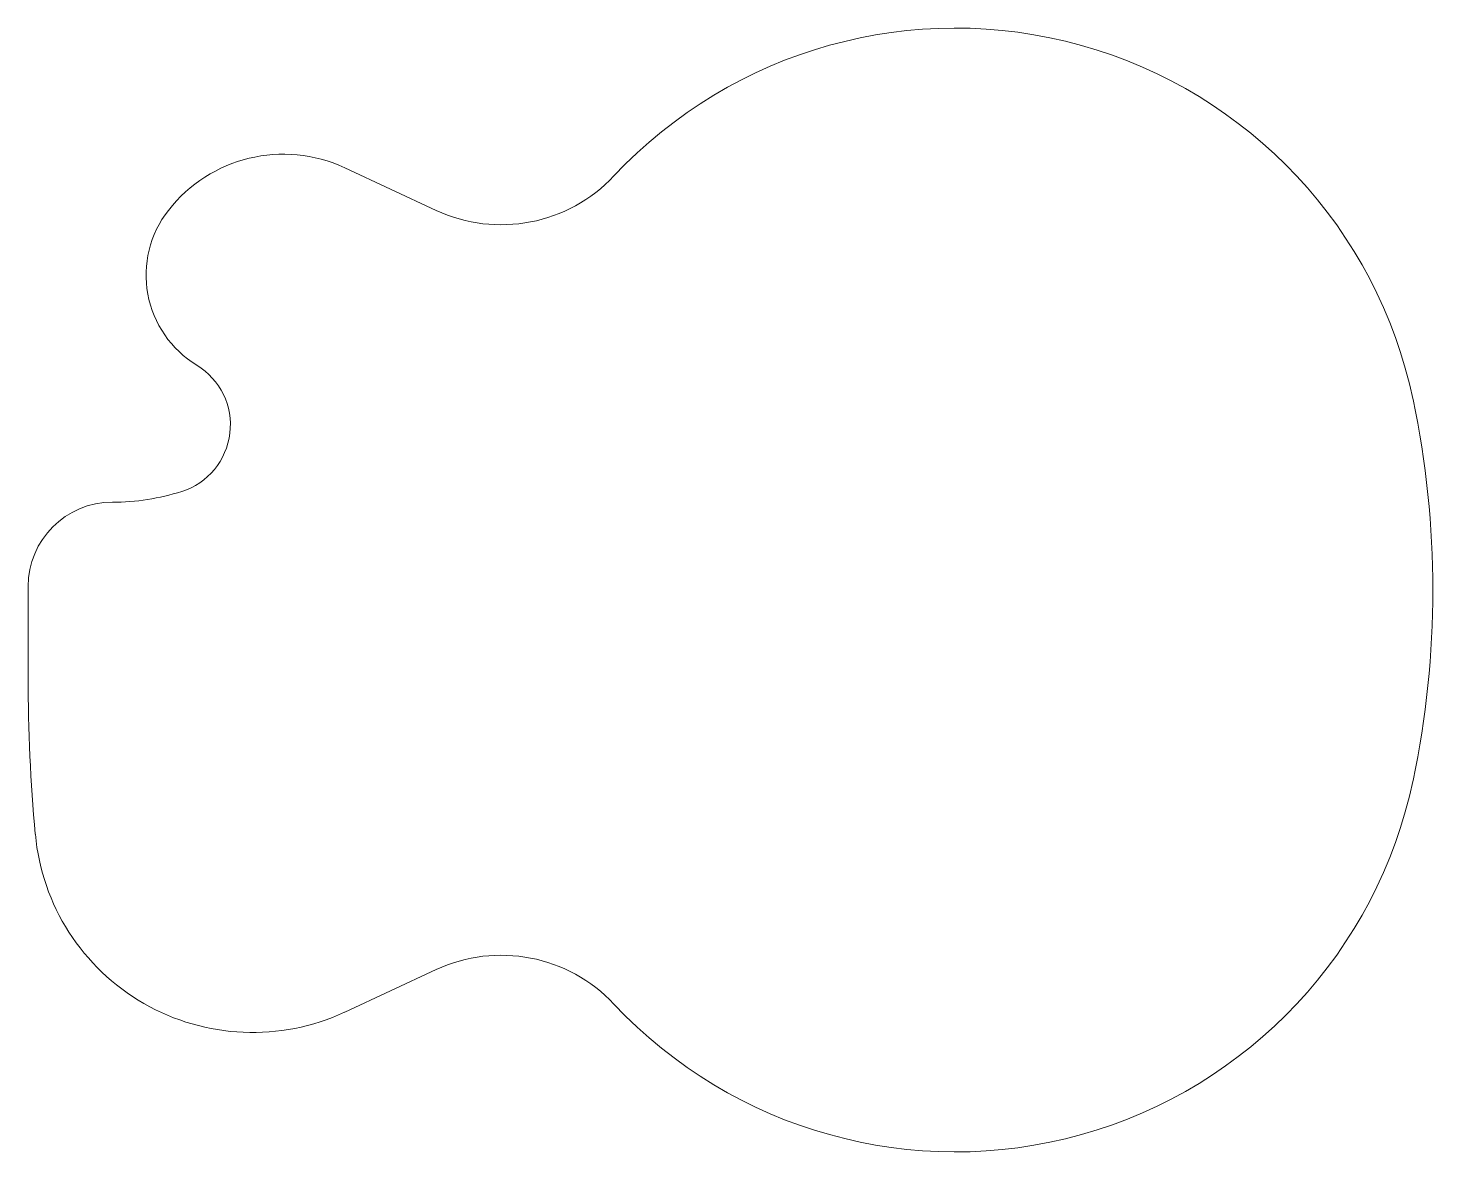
# Model space of a CAD drawing. Header units: inches. Extents: x 1 to 21, y 0.4 to 16.4.
import ezdxf

# ---------------------------------------------------------------- set-up
doc = ezdxf.new("R2010")
doc.units = ezdxf.units.IN
doc.header["$MEASUREMENT"] = 0
doc.layers.add('VISIBLE', color=7, linetype='Continuous', lineweight=0)

msp = doc.modelspace()

# ---------------------------------------------------------------- linework, layer by layer
at = {"layer": 'VISIBLE'}
for p, q in [((6.809, 13.773), (5.507, 14.378)), ((1, 8.418), (1, 7.118)), ((5.507, 2.358), (6.809, 2.963))]:
    msp.add_line(p, q, dxfattribs=at)
for centre, radius, start, end in [((14.2, 9.707), 6.661, 11.8757, 136.8431), ((4.633, 12.498), 2.074, 65.0647, 142.0619), ((7.736, 15.768), 2.2, 245.0647, 316.8431), ((4.18, 12.851), 1.5, 142.0619, 238.742), ((2.886, 10.718), 0.994, 287.6036, 58.742), ((7.831, 8.368), 13.169, 348.1243, 11.8757), ((2.2, 8.418), 1.2, 90, 180), ((2.2, 12.88), 3.262, 270, 287.6036), ((25.263, 7.118), 24.263, 180, 185.2685), ((14.2, 7.029), 6.661, 223.1569, 348.1243), ((4.197, 5.175), 3.107, 185.2685, 294.9353), ((7.736, 0.968), 2.2, 43.1569, 114.9353)]:
    msp.add_arc(centre, radius, start, end, dxfattribs=at)

doc.saveas('drawing.dxf')
